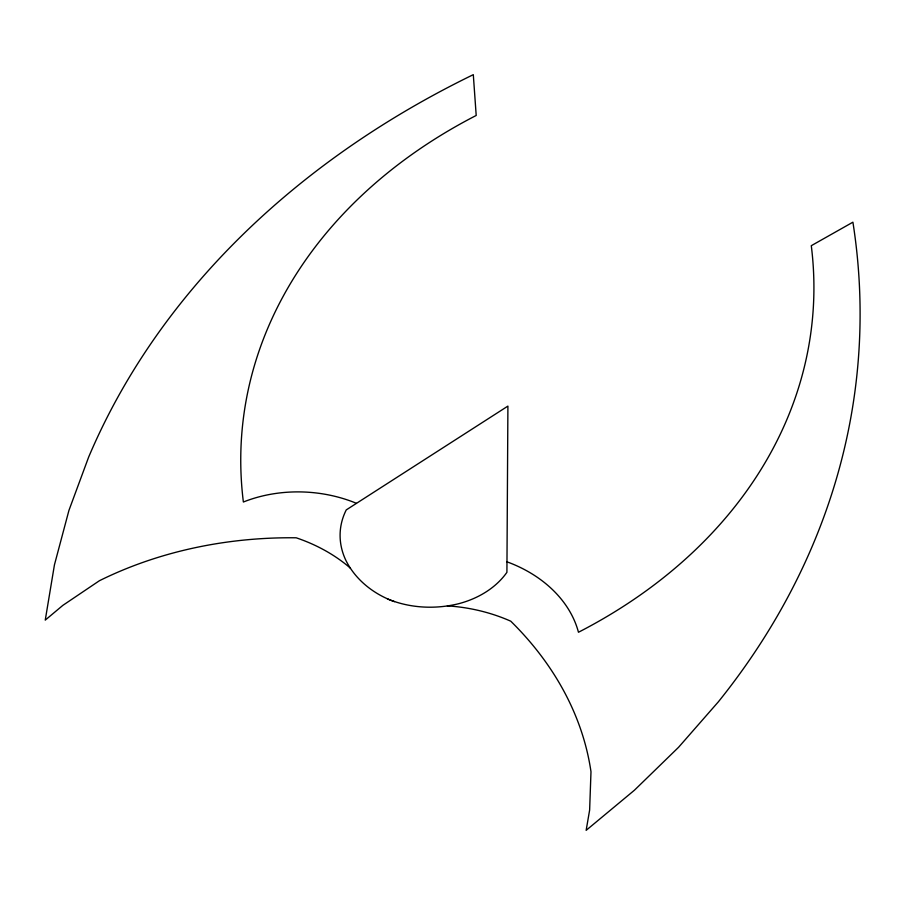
<?xml version="1.0" encoding="UTF-8"?>
<svg xmlns="http://www.w3.org/2000/svg" width="905" height="905" viewBox="0 0 905 905"><rect width="100%" height="100%" fill="white"/><g stroke="black" fill="none" stroke-linecap="round" stroke-linejoin="round"><path stroke-width="1.36" d="M447.353 605.943L450.294 606.079A149.02 115.806 4.3 0 1 510.759 621.192A366.729 285.007 4.3 0 1 590.988 771.761L589.63 810.088L586.146 830.338L634.405 790.235L678.546 747.315L718.344 701.839A965.714 750.494 4.3 0 0 852.906 222.189L811.287 245.696A551.134 428.314 4.3 0 1 578.465 632.256A122.865 95.478 4.3 0 0 509.515 562.763L506.97 561.881M394.478 601.644C373.935 594.325 355.371 579.845 345.699 560.014A91.054 70.76 4.3 0 1 346.264 509.9L507.909 406.096L506.913 572.333A91.054 70.76 4.3 0 1 458.349 603.793C434.977 609.484 409.716 608.183 387.442 598.906M356.434 503.372L354.002 502.32A122.865 95.478 4.3 0 0 243.377 502.015A551.134 428.314 4.3 0 1 476.2 115.467L473.304 74.663A965.714 750.494 4.3 0 0 88.645 457.104L68.938 510.397L54.447 564.833L45.25 620.117L62.864 605.355L99.426 580.716A366.729 285.007 4.3 0 1 296.195 537.796A149.02 115.806 4.3 0 1 348.47 566.507L350.427 568.272"/></g></svg>
